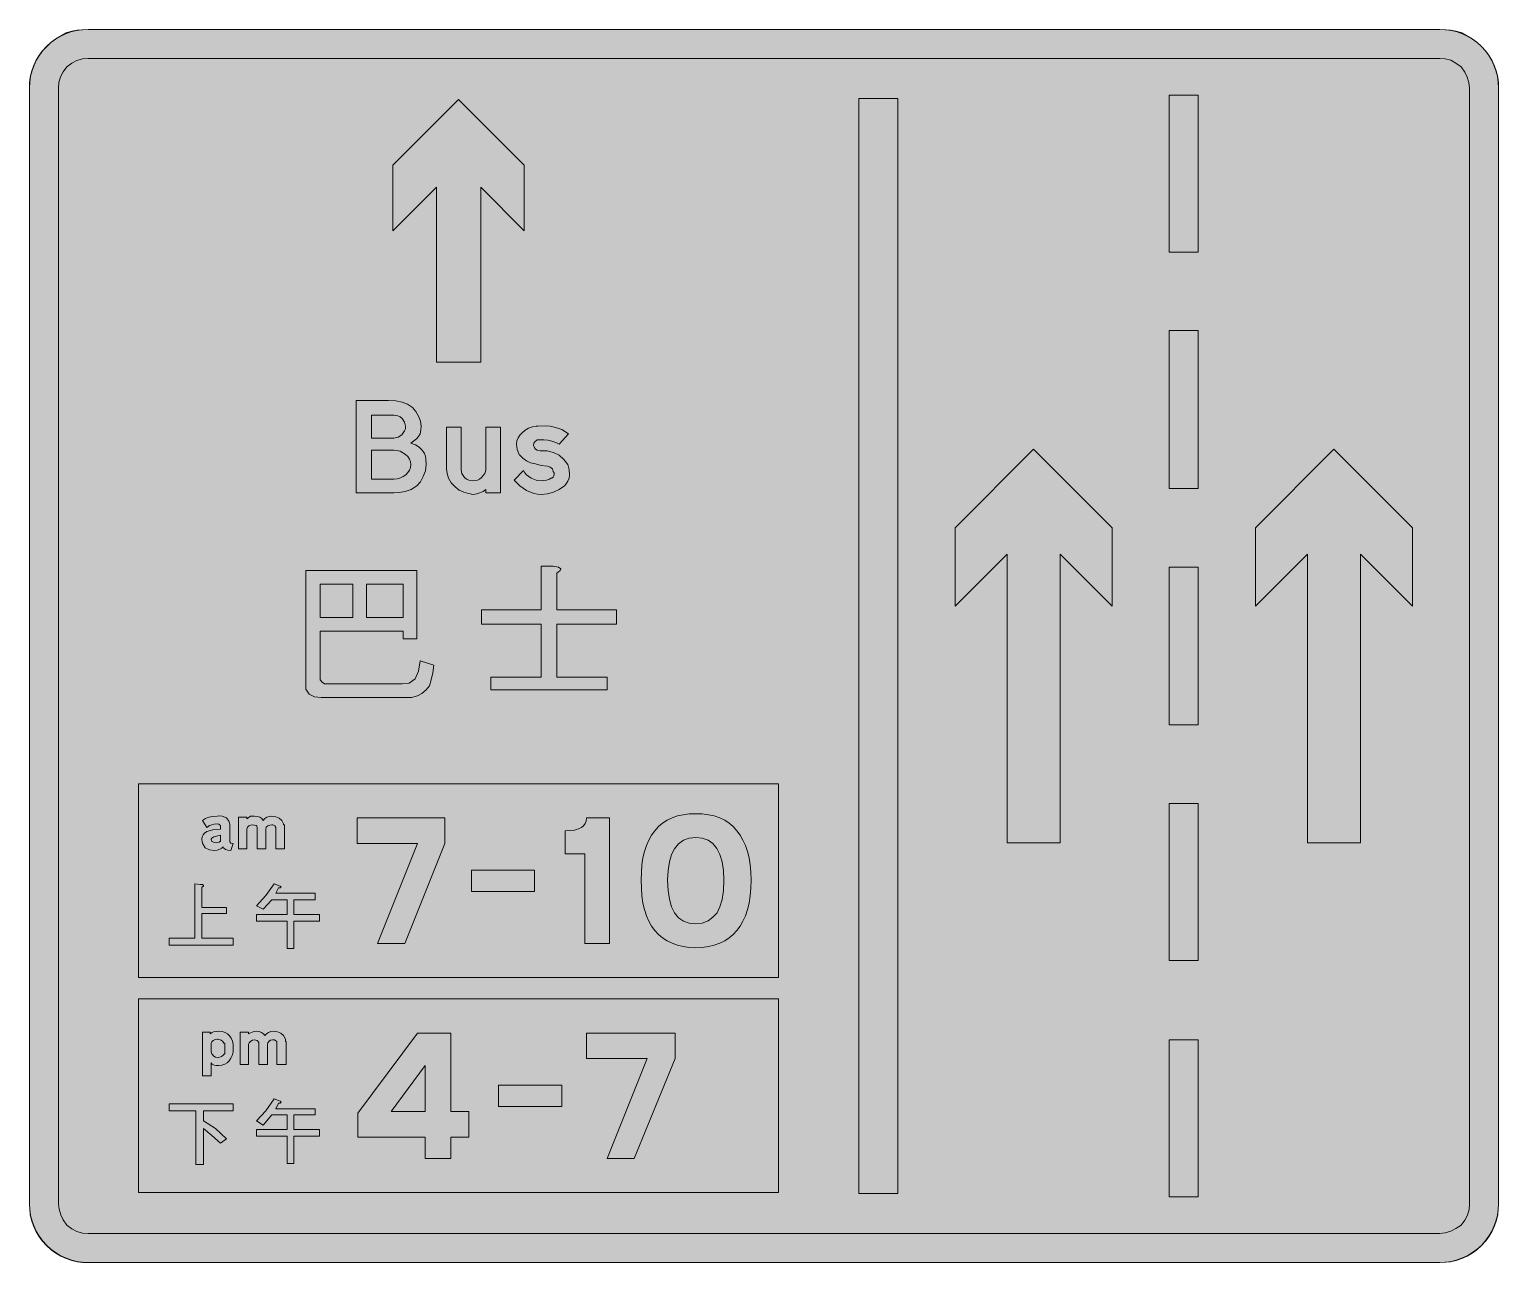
# Model space of a CAD drawing. Header units: metres. Extents: x 130 to 440, y 6 to 266.
import ezdxf

# ---------------------------------------------------------------- set-up
doc = ezdxf.new("R2010")
doc.units = ezdxf.units.M
for name, color, linetype, true_color in [('FILL_BLACK_000000', 7, 'Continuous', 0x000000), ('FILL_BLUE_0000FF', 7, 'Continuous', 0x0000ff), ('FILL_WHITE_FFFFFF', 7, 'Continuous', 0xffffff), ('STROKE_BLUE_0000FF', 7, 'Continuous', 0x0000ff), ('STROKE_WHITE_FFFFFF', 7, 'Continuous', 0xffffff)]:
    doc.layers.add(name, color=color, linetype=linetype, true_color=true_color)

msp = doc.modelspace()

# ---------------------------------------------------------------- hatches: boundary and pattern name
at = {"layer": 'FILL_BLACK_000000', "true_color": 0x000000}
h = msp.add_hatch(color=7, dxfattribs=at)
h.dxf.hatch_style = 1
h.paths.add_polyline_path([(171.65, 92.9), (171.18, 93.06), (170.78, 93.33), (170.64, 93.6), (170.38, 93.34), (169.94, 93.11), (169.4, 92.94), (168.84, 92.88), (167.78, 93.02), (166.86, 93.42), (166.37, 94.25), (166.2, 94.71), (166.14, 95.22), (166.21, 95.73), (166.41, 96.17), (166.75, 96.54), (167.22, 96.84), (168.46, 97.25), (170.1, 97.38), (170.1, 97.74), (170.08, 98.15), (169.92, 98.28), (169.72, 98.44), (169.38, 98.46), (168.77, 98.44), (168.3, 98.28), (167.76, 98.15), (167.22, 97.74), (166.32, 99.18), (166.92, 99.62), (167.65, 99.9), (168.47, 100.04), (169.38, 100.08), (169.92, 100.15), (170.44, 100.1), (171.36, 99.72), (171.86, 99.07), (172.02, 98.68), (172.08, 98.28), (172.08, 94.68), (172.31, 94.43), (172.8, 94.32), (172.26, 92.88), (171.65, 92.9)])
h.paths.add_polyline_path([(168.48, 94.68), (168.77, 94.52), (169.2, 94.5), (169.85, 94.61), (170.1, 94.86), (170.1, 96.12), (168.66, 95.76), (168.26, 95.49), (168.12, 95.22), (168.23, 94.82), (168.48, 94.68)], flags=16)
h = msp.add_hatch(color=7, dxfattribs=at)
h.dxf.hatch_style = 1
h.paths.add_polyline_path([(180.07, 98.03), (179.76, 97.75), (179.64, 97.38), (179.64, 93.24), (177.84, 93.24), (177.84, 97.74), (177.78, 97.98), (177.59, 98.15), (176.94, 98.28), (176.52, 98.22), (176.11, 98.03), (175.8, 97.75), (175.68, 97.38), (175.68, 93.24), (173.88, 93.24), (173.88, 99.9), (175.68, 99.9), (175.68, 99.54), (176.4, 100.08), (177.3, 100.08), (177.91, 100.04), (178.4, 99.9), (178.79, 99.62), (179.1, 99.18), (179.43, 99.62), (179.87, 99.9), (180.37, 100.04), (180.9, 100.08), (181.77, 99.98), (182.5, 99.68), (183.05, 99.17), (183.42, 98.46), (183.42, 98.35), (183.42, 98.28), (183.6, 98.28), (183.6, 98.1), (183.6, 93.24), (181.8, 93.24), (181.8, 97.74), (181.62, 97.92), (181.6, 98.08), (181.44, 98.1), (181.17, 98.26), (180.9, 98.28), (180.48, 98.22), (180.07, 98.03)])
h = msp.add_hatch(color=7, dxfattribs=at)
h.dxf.hatch_style = 1
h.paths.add_polyline_path([(211.68, 94.32), (198.9, 94.32), (198.9, 99.72), (217.44, 99.72), (217.44, 94.32), (208.98, 73.26), (203.22, 73.26), (211.68, 94.32)])
h = msp.add_hatch(color=7, dxfattribs=at)
h.dxf.hatch_style = 1
h.paths.add_polyline_path([(252.18, 73.26), (246.96, 73.26), (246.96, 92.16), (242.82, 92.16), (242.82, 97.02), (244.8, 97.18), (245.6, 97.4), (246.24, 97.74), (246.71, 98.07), (247.05, 98.53), (247.25, 99.08), (247.32, 99.72), (252.18, 99.72), (252.18, 73.26)])
h = msp.add_hatch(color=7, dxfattribs=at)
h.dxf.hatch_style = 1
h.paths.add_polyline_path([(281.86, 83.28), (281.61, 81.78), (281.27, 80.39), (280.84, 79.11), (280.31, 77.95), (279.7, 76.9), (279, 75.96), (278.27, 75.13), (277.42, 74.41), (276.47, 73.79), (275.42, 73.28), (274.28, 72.88), (273.05, 72.59), (271.74, 72.42), (270.36, 72.36), (268.98, 72.42), (267.69, 72.59), (266.49, 72.88), (265.37, 73.28), (264.33, 73.79), (263.37, 74.41), (262.5, 75.13), (261.72, 75.96), (261.03, 76.9), (260.43, 77.95), (259.94, 79.11), (259.54, 80.39), (259.23, 81.78), (259.01, 83.28), (258.84, 86.58), (259.01, 89.86), (259.23, 91.32), (259.54, 92.68), (259.94, 93.92), (260.43, 95.06), (261.03, 96.09), (261.72, 97.02), (262.5, 97.9), (263.37, 98.65), (264.33, 99.27), (265.37, 99.77), (266.49, 100.15), (267.69, 100.41), (268.98, 100.57), (270.36, 100.62), (271.74, 100.57), (273.05, 100.41), (274.28, 100.15), (275.42, 99.77), (276.47, 99.27), (277.42, 98.65), (278.27, 97.9), (279, 97.02), (279.7, 96.09), (280.31, 95.06), (280.84, 93.92), (281.27, 92.68), (281.61, 91.32), (281.86, 89.86), (282.01, 88.28), (282.06, 86.58), (282.01, 84.88), (281.86, 83.28)])
h.paths.add_polyline_path([(275.93, 90.49), (275.46, 92.04), (274.82, 93.31), (273.98, 94.3), (272.96, 95.01), (271.75, 95.44), (270.36, 95.58), (268.97, 95.44), (267.77, 95.02), (266.74, 94.29), (265.86, 93.24), (265.26, 92), (264.8, 90.45), (264.52, 88.63), (264.42, 86.58), (264.51, 84.43), (264.79, 82.56), (265.26, 80.99), (265.91, 79.7), (266.74, 78.69), (267.76, 77.97), (268.97, 77.54), (270.36, 77.4), (271.75, 77.56), (272.95, 78.03), (273.98, 78.77), (274.86, 79.74), (275.46, 80.99), (275.92, 82.55), (276.2, 84.42), (276.3, 86.58), (276.21, 88.67), (275.93, 90.49)], flags=16)
h = msp.add_hatch(color=7, dxfattribs=at)
h.dxf.hatch_style = 1
h.paths.add_polyline_path([(236.34, 88.74), (236.34, 84.24), (223.02, 84.24), (223.02, 88.74), (236.34, 88.74)])
h = msp.add_hatch(color=7, dxfattribs=at)
h.dxf.hatch_style = 1
h.paths.add_polyline_path([(166.32, 85.68), (166.5, 85.5), (166.5, 85.32), (166.14, 85.14), (166.14, 80.82), (171.36, 80.82), (171.36, 79.56), (166.14, 79.56), (166.14, 74.34), (172.8, 74.34), (172.8, 72.9), (159.3, 72.9), (159.3, 74.34), (164.7, 74.34), (164.7, 85.86), (165.78, 85.68), (166.32, 85.68)])
h = msp.add_hatch(color=7, dxfattribs=at)
h.dxf.hatch_style = 1
h.paths.add_polyline_path([(179.64, 83.34), (181.44, 85.86), (182.34, 85.5), (182.7, 85.32), (182.88, 85.14), (182.7, 84.96), (182.34, 84.96), (181.8, 83.88), (190.08, 83.88), (190.08, 82.44), (185.58, 82.44), (185.58, 79.38), (190.98, 79.38), (190.98, 77.94), (185.58, 77.94), (185.58, 72.18), (184.14, 72.18), (184.14, 77.94), (177.66, 77.94), (177.66, 79.38), (184.14, 79.38), (184.14, 82.44), (180.9, 82.44), (179.1, 80.46), (177.66, 81.18), (179.64, 83.34)])
h = msp.add_hatch(color=7, dxfattribs=at)
h.dxf.hatch_style = 1
h.paths.add_polyline_path([(172.58, 49.65), (172.31, 49.03), (171.95, 48.51), (171.5, 48.09), (170.98, 47.78), (170.39, 47.59), (169.74, 47.52), (169.21, 47.48), (168.73, 47.59), (168.35, 47.8), (168.12, 48.06), (168.12, 45.36), (166.32, 45.36), (166.32, 54.54), (167.94, 54.54), (167.94, 54.18), (168.2, 54.42), (168.64, 54.59), (169.74, 54.72), (170.44, 54.66), (171.05, 54.49), (171.58, 54.2), (172.01, 53.8), (172.35, 53.29), (172.6, 52.67), (172.75, 51.95), (172.8, 51.12), (172.74, 50.35), (172.58, 49.65)])
h.paths.add_polyline_path([(170.67, 49.67), (171, 50.04), (171, 52.2), (170.82, 52.2), (170.6, 52.57), (170.26, 52.85), (169.56, 53.1), (169.38, 53.1), (168.96, 53.01), (168.55, 52.79), (168.24, 52.49), (168.12, 52.2), (168.12, 50.4), (168.26, 49.95), (168.66, 49.5), (169.04, 49.25), (169.56, 49.14), (170.28, 49.39), (170.67, 49.67)], flags=16)
h = msp.add_hatch(color=7, dxfattribs=at)
h.dxf.hatch_style = 1
h.paths.add_polyline_path([(180.34, 52.61), (180.09, 52.31), (180, 52.02), (180, 47.7), (178.2, 47.7), (178.2, 52.38), (177.82, 52.79), (177.3, 52.92), (176.88, 52.83), (176.47, 52.61), (176.16, 52.31), (176.04, 52.02), (176.04, 47.7), (174.24, 47.7), (174.24, 54.54), (176.04, 54.54), (176.04, 54.18), (176.4, 54.43), (176.76, 54.54), (177.21, 54.7), (177.66, 54.72), (178.27, 54.66), (178.76, 54.47), (179.15, 54.19), (179.46, 53.82), (179.79, 54.19), (180.22, 54.47), (180.73, 54.66), (181.26, 54.72), (182.13, 54.62), (182.86, 54.32), (183.41, 53.81), (183.78, 53.1), (183.78, 52.99), (183.78, 52.92), (183.78, 52.81), (183.78, 52.74), (183.78, 52.63), (183.78, 52.56), (183.96, 52.56), (183.96, 47.7), (181.98, 47.7), (181.98, 52.56), (181.8, 52.74), (181.51, 52.9), (181.08, 52.92), (180.68, 52.83), (180.34, 52.61)])
h = msp.add_hatch(color=7, dxfattribs=at)
h.dxf.hatch_style = 1
h.paths.add_polyline_path([(222.48, 32.4), (218.7, 32.4), (218.7, 27.9), (213.3, 27.9), (213.3, 32.4), (199.08, 32.4), (199.08, 37.44), (211.68, 54.36), (218.7, 54.36), (218.7, 37.8), (222.48, 37.8), (222.48, 32.4)])
h.paths.add_polyline_path([(213.3, 37.8), (213.3, 47.52), (206.1, 37.8), (213.3, 37.8)], flags=16)
h = msp.add_hatch(color=7, dxfattribs=at)
h.dxf.hatch_style = 1
h.paths.add_polyline_path([(260.1, 48.96), (247.32, 48.96), (247.32, 54.36), (266.04, 54.36), (266.04, 48.96), (257.4, 27.9), (251.64, 27.9), (260.1, 48.96)])
h = msp.add_hatch(color=7, dxfattribs=at)
h.dxf.hatch_style = 1
h.paths.add_polyline_path([(179.64, 37.98), (181.44, 40.5), (182.34, 40.14), (182.7, 39.96), (182.88, 39.78), (182.7, 39.6), (182.34, 39.6), (181.8, 38.34), (190.08, 38.34), (190.08, 37.08), (185.58, 37.08), (185.58, 34.02), (190.98, 34.02), (190.98, 32.58), (185.58, 32.58), (185.58, 26.82), (184.14, 26.82), (184.14, 32.58), (177.66, 32.58), (177.66, 34.02), (184.14, 34.02), (184.14, 37.08), (180.9, 37.08), (179.1, 34.92), (177.66, 35.82), (179.64, 37.98)])
h = msp.add_hatch(color=7, dxfattribs=at)
h.dxf.hatch_style = 1
h.paths.add_polyline_path([(242.1, 43.38), (242.1, 38.88), (228.78, 38.88), (228.78, 43.38), (242.1, 43.38)])
h = msp.add_hatch(color=7, dxfattribs=at)
h.dxf.hatch_style = 1
h.paths.add_polyline_path([(172.8, 39.42), (172.8, 37.98), (166.5, 37.98), (166.5, 35.82), (169.02, 34.2), (171.36, 32.04), (170.1, 31.14), (168.3, 32.76), (166.5, 34.2), (166.5, 26.64), (164.88, 26.64), (164.88, 37.98), (159.3, 37.98), (159.3, 39.42), (172.8, 39.42)])
at = {"layer": 'FILL_BLUE_0000FF', "true_color": 0x0000ff}
h = msp.add_hatch(color=7, dxfattribs=at)
h.dxf.hatch_style = 1
h.paths.add_polyline_path([(427.32, 259.92), (428.49, 259.81), (429.66, 259.56), (430.74, 258.91), (431.82, 258.12), (432.59, 257.04), (433.08, 255.96), (433.49, 254.86), (433.62, 253.62), (433.62, 18.36), (433.52, 17.15), (433.19, 15.98), (432.63, 14.87), (431.82, 13.86), (430.74, 13.1), (429.66, 12.6), (428.49, 12.2), (427.32, 12.06), (142.2, 12.06), (140.99, 12.16), (139.82, 12.49), (138.71, 13.05), (137.7, 13.86), (136.94, 14.94), (136.44, 16.02), (136.04, 17.19), (135.9, 18.36), (135.9, 253.62), (136, 254.83), (136.33, 256.01), (136.89, 257.11), (137.7, 258.12), (138.71, 258.93), (139.82, 259.49), (140.99, 259.82), (142.2, 259.92), (427.32, 259.92)])
at = {"layer": 'FILL_WHITE_FFFFFF', "true_color": 0xffffff}
h = msp.add_hatch(color=7, dxfattribs=at)
h.dxf.hatch_style = 1
h.paths.add_polyline_path([(439.56, 16.09), (439.28, 14.89), (438.84, 13.68), (438.37, 12.6), (437.76, 11.54), (437.02, 10.52), (436.14, 9.54), (435.16, 8.66), (434.14, 7.92), (433.08, 7.31), (432, 6.84), (430.79, 6.4), (429.59, 6.12), (427.32, 5.94), (142.2, 5.94), (141.01, 5.98), (139.86, 6.12), (138.71, 6.4), (137.52, 6.84), (136.44, 7.31), (135.38, 7.92), (134.36, 8.66), (133.38, 9.54), (132.5, 10.52), (131.76, 11.54), (131.15, 12.6), (130.68, 13.68), (130.24, 14.89), (129.96, 16.09), (129.78, 18.36), (129.78, 253.62), (129.82, 254.81), (129.96, 255.96), (130.24, 257.11), (130.68, 258.3), (131.15, 259.38), (131.76, 260.44), (132.5, 261.46), (133.38, 262.44), (134.36, 263.32), (135.38, 264.08), (137.52, 265.32), (138.71, 265.66), (139.86, 265.88), (142.2, 266.04), (427.32, 266.04), (429.59, 265.88), (430.79, 265.66), (432, 265.32), (434.14, 264.08), (435.16, 263.32), (436.14, 262.44), (437.02, 261.46), (437.76, 260.44), (438.37, 259.38), (438.84, 258.3), (439.28, 257.11), (439.56, 255.96), (439.7, 254.81), (439.74, 253.62), (439.74, 18.36), (439.56, 16.09)])
h = msp.add_hatch(color=7, dxfattribs=at)
h.dxf.hatch_style = 1
h.paths.add_polyline_path([(225, 195.84), (215.64, 195.84), (215.64, 232.74), (206.46, 223.56), (206.46, 237.42), (220.32, 251.28), (234.18, 237.42), (234.18, 223.56), (225, 232.74), (225, 195.84)])
h = msp.add_hatch(color=7, dxfattribs=at)
h.dxf.hatch_style = 1
h.paths.add_polyline_path([(313.02, 251.46), (313.02, 20.52), (304.74, 20.52), (304.74, 251.46), (313.02, 251.46)])
h = msp.add_hatch(color=7, dxfattribs=at)
h.dxf.hatch_style = 1
h.paths.add_polyline_path([(376.38, 252.18), (376.38, 219.06), (370.26, 219.06), (370.26, 252.18), (376.38, 252.18)])
h = msp.add_hatch(color=7, dxfattribs=at)
h.dxf.hatch_style = 1
h.paths.add_polyline_path([(376.38, 202.5), (376.38, 169.2), (370.26, 169.2), (370.26, 202.5), (376.38, 202.5)])
h = msp.add_hatch(color=7, dxfattribs=at)
h.dxf.hatch_style = 1
h.paths.add_polyline_path([(212.64, 177.32), (213.12, 176.58), (213.33, 176.04), (213.43, 175.48), (213.48, 174.24), (213.32, 172.93), (212.89, 171.72), (212.26, 170.65), (211.5, 169.74), (210.34, 168.98), (209.07, 168.55), (207.8, 168.35), (206.64, 168.3), (198.72, 168.3), (198.72, 187.74), (205.56, 187.74), (207.08, 187.67), (208.42, 187.43), (209.58, 186.98), (210.6, 186.3), (211.34, 185.43), (211.9, 184.46), (212.27, 183.41), (212.4, 182.34), (212.38, 181.53), (212.22, 180.72), (211.89, 180.18), (211.43, 179.66), (210.24, 178.74), (211.22, 178.4), (212.02, 177.93), (212.64, 177.32)])
h.paths.add_polyline_path([(208.37, 180.54), (208.94, 181.34), (209.1, 181.82), (209.16, 182.34), (208.93, 183.22), (208.44, 183.96), (208.01, 184.3), (207.54, 184.52), (206.64, 184.68), (201.96, 184.68), (201.96, 179.82), (206.64, 179.82), (207.57, 180.01), (208.37, 180.54)], flags=16)
h.paths.add_polyline_path([(208.04, 171.43), (208.65, 171.72), (209.18, 172.1), (209.62, 172.56), (209.96, 173.08), (210.17, 173.64), (210.24, 174.24), (210.17, 174.81), (209.97, 175.39), (209.63, 175.94), (209.16, 176.4), (207.97, 177.05), (207.31, 177.24), (206.64, 177.3), (201.96, 177.3), (201.96, 171.18), (206.64, 171.18), (207.36, 171.25), (208.04, 171.43)], flags=16)
h = msp.add_hatch(color=7, dxfattribs=at)
h.dxf.hatch_style = 1
h.paths.add_polyline_path([(222.41, 168.12), (221.42, 168.41), (220.47, 168.88), (219.6, 169.56), (218.79, 170.43), (218.23, 171.38), (217.9, 172.37), (217.8, 173.34), (217.8, 182.16), (220.86, 182.16), (220.86, 173.16), (221.02, 172.35), (221.58, 171.54), (222.01, 171.2), (222.48, 170.98), (223.38, 170.82), (224.35, 170.98), (224.77, 171.2), (225.18, 171.54), (225.83, 172.35), (226.02, 172.76), (226.08, 173.16), (226.08, 182.16), (229.14, 182.16), (229.14, 168.3), (226.08, 168.3), (226.08, 169.02), (225.52, 168.59), (224.82, 168.3), (224.17, 168.05), (223.38, 167.94), (222.41, 168.12)])
h = msp.add_hatch(color=7, dxfattribs=at)
h.dxf.hatch_style = 1
h.paths.add_polyline_path([(237.53, 177.14), (238.32, 177.12), (238.68, 177.12), (239.04, 177.12), (240.35, 176.82), (241.54, 176.22), (242.56, 175.35), (243.36, 174.24), (243.68, 173.16), (243.72, 172.08), (243.63, 171.41), (243.38, 170.78), (243.04, 170.21), (242.64, 169.74), (241.53, 169), (240.35, 168.44), (239.1, 168.07), (237.78, 167.94), (236.97, 168), (236.17, 168.17), (234.63, 168.8), (233.22, 169.76), (232.02, 171), (234, 172.98), (234.3, 172.5), (234.68, 172.1), (235.62, 171.36), (236.7, 170.96), (237.78, 170.82), (238.86, 171), (239.38, 171.11), (239.76, 171.36), (240.02, 171.42), (240.26, 171.61), (240.42, 171.89), (240.48, 172.26), (240.46, 172.53), (240.3, 172.8), (240.12, 173.34), (239.65, 173.68), (239.09, 173.9), (237.78, 174.06), (236.52, 174.42), (235.51, 174.65), (234.63, 175.05), (233.89, 175.58), (233.28, 176.22), (233.12, 176.31), (233.1, 176.4), (232.7, 177.41), (232.56, 178.56), (232.65, 179.23), (232.9, 179.87), (233.24, 180.43), (233.64, 180.9), (234.35, 181.5), (235.1, 181.96), (235.89, 182.24), (236.7, 182.34), (237.06, 182.34), (238.77, 182.45), (239.64, 182.37), (240.48, 182.16), (241.29, 181.96), (242.08, 181.64), (243.54, 180.72), (241.56, 178.56), (240.83, 178.93), (240.01, 179.21), (239.16, 179.4), (238.32, 179.46), (236.88, 179.46), (236.39, 179.06), (236.22, 178.75), (236.16, 178.38), (236.32, 177.77), (236.54, 177.49), (236.88, 177.3), (237.53, 177.14)])
h = msp.add_hatch(color=7, dxfattribs=at)
h.dxf.hatch_style = 1
h.paths.add_polyline_path([(358.2, 144.36), (347.22, 155.34), (347.22, 94.5), (336.06, 94.5), (336.06, 155.34), (325.08, 144.36), (325.08, 160.92), (341.64, 177.48), (358.2, 160.92), (358.2, 144.36)])
h = msp.add_hatch(color=7, dxfattribs=at)
h.dxf.hatch_style = 1
h.paths.add_polyline_path([(421.56, 144.36), (410.58, 155.34), (410.58, 94.5), (399.42, 94.5), (399.42, 155.34), (388.44, 144.36), (388.44, 160.92), (405, 177.48), (421.56, 160.92), (421.56, 144.36)])
h = msp.add_hatch(color=7, dxfattribs=at)
h.dxf.hatch_style = 1
h.paths.add_polyline_path([(208.62, 137.52), (208.62, 139.14), (191.16, 139.14), (191.16, 128.88), (191.52, 128.34), (192.06, 127.98), (208.44, 127.98), (209.88, 128.16), (211.14, 129.06), (211.86, 130.68), (212.22, 132.84), (215.1, 131.94), (214.92, 130.32), (214.56, 128.88), (214.2, 127.62), (213.48, 126.72), (212.58, 126), (211.68, 125.46), (210.42, 125.1), (191.34, 125.1), (189.9, 125.28), (188.82, 125.82), (188.1, 126.9), (188.1, 151.92), (211.5, 151.92), (211.5, 137.52), (208.62, 137.52)])
h.paths.add_polyline_path([(191.16, 149.04), (191.16, 142.02), (198, 142.02), (198, 149.04), (191.16, 149.04)], flags=16)
h.paths.add_polyline_path([(208.62, 149.04), (200.88, 149.04), (200.88, 142.02), (208.62, 142.02), (208.62, 149.04)], flags=16)
h = msp.add_hatch(color=7, dxfattribs=at)
h.dxf.hatch_style = 1
h.paths.add_polyline_path([(241.38, 152.64), (241.92, 152.28), (241.74, 151.92), (241.02, 151.38), (241.02, 143.64), (253.62, 143.64), (253.62, 140.58), (241.02, 140.58), (241.02, 129.42), (251.64, 129.42), (251.64, 126.72), (227.16, 126.72), (227.16, 129.42), (237.78, 129.42), (237.78, 140.58), (225.18, 140.58), (225.18, 143.64), (237.78, 143.64), (237.78, 152.82), (240.3, 152.82), (241.38, 152.64)])
h = msp.add_hatch(color=7, dxfattribs=at)
h.dxf.hatch_style = 1
h.paths.add_polyline_path([(376.38, 152.64), (376.38, 119.34), (370.26, 119.34), (370.26, 152.64), (376.38, 152.64)])
h = msp.add_hatch(color=7, dxfattribs=at)
h.dxf.hatch_style = 1
h.paths.add_polyline_path([(287.82, 106.92), (287.82, 66.06), (152.82, 66.06), (152.82, 106.92), (287.82, 106.92)])
h = msp.add_hatch(color=7, dxfattribs=at)
h.dxf.hatch_style = 1
h.paths.add_polyline_path([(376.38, 102.78), (376.38, 69.66), (370.26, 69.66), (370.26, 102.78), (376.38, 102.78)])
h = msp.add_hatch(color=7, dxfattribs=at)
h.dxf.hatch_style = 1
h.paths.add_polyline_path([(287.82, 61.56), (287.82, 20.7), (152.82, 20.7), (152.82, 61.56), (287.82, 61.56)])
h = msp.add_hatch(color=7, dxfattribs=at)
h.dxf.hatch_style = 1
h.paths.add_polyline_path([(376.38, 52.92), (376.38, 19.8), (370.26, 19.8), (370.26, 52.92), (376.38, 52.92)])

# ---------------------------------------------------------------- linework, layer by layer
at = {"layer": 'FILL_BLACK_000000', "lineweight": 0, "true_color": 0x000000}
for points in [[(171.65, 92.9), (171.18, 93.06), (170.78, 93.33), (170.64, 93.6), (170.38, 93.34), (169.94, 93.11), (169.4, 92.94), (168.84, 92.88), (167.78, 93.02), (166.86, 93.42), (166.37, 94.25), (166.2, 94.71), (166.14, 95.22), (166.21, 95.73), (166.41, 96.17), (166.75, 96.54), (167.22, 96.84), (168.46, 97.25), (170.1, 97.38), (170.1, 97.74), (170.08, 98.15), (169.92, 98.28), (169.72, 98.44), (169.38, 98.46), (168.77, 98.44), (168.3, 98.28), (167.76, 98.15), (167.22, 97.74), (166.32, 99.18), (166.92, 99.62), (167.65, 99.9), (168.47, 100.04), (169.38, 100.08), (169.92, 100.15), (170.44, 100.1), (171.36, 99.72), (171.86, 99.07), (172.02, 98.68), (172.08, 98.28), (172.08, 94.68), (172.31, 94.43), (172.8, 94.32), (172.26, 92.88)], [(180.07, 98.03), (179.76, 97.75), (179.64, 97.38), (179.64, 93.24), (177.84, 93.24), (177.84, 97.74), (177.78, 97.98), (177.59, 98.15), (176.94, 98.28), (176.52, 98.22), (176.11, 98.03), (175.8, 97.75), (175.68, 97.38), (175.68, 93.24), (173.88, 93.24), (173.88, 99.9), (175.68, 99.9), (175.68, 99.54), (176.4, 100.08), (177.3, 100.08), (177.91, 100.04), (178.4, 99.9), (178.79, 99.62), (179.1, 99.18), (179.43, 99.62), (179.87, 99.9), (180.37, 100.04), (180.9, 100.08), (181.77, 99.98), (182.5, 99.68), (183.05, 99.17), (183.42, 98.46), (183.42, 98.35), (183.42, 98.28), (183.6, 98.28), (183.6, 98.1), (183.6, 93.24), (181.8, 93.24), (181.8, 97.74), (181.62, 97.92), (181.6, 98.08), (181.44, 98.1), (181.17, 98.26), (180.9, 98.28), (180.48, 98.22)], [(211.68, 94.32), (198.9, 94.32), (198.9, 99.72), (217.44, 99.72), (217.44, 94.32), (208.98, 73.26), (203.22, 73.26)], [(252.18, 73.26), (246.96, 73.26), (246.96, 92.16), (242.82, 92.16), (242.82, 97.02), (244.8, 97.18), (245.6, 97.4), (246.24, 97.74), (246.71, 98.07), (247.05, 98.53), (247.25, 99.08), (247.32, 99.72), (252.18, 99.72)], [(281.86, 83.28), (281.61, 81.78), (281.27, 80.39), (280.84, 79.11), (280.31, 77.95), (279.7, 76.9), (279, 75.96), (278.27, 75.13), (277.42, 74.41), (276.47, 73.79), (275.42, 73.28), (274.28, 72.88), (273.05, 72.59), (271.74, 72.42), (270.36, 72.36), (268.98, 72.42), (267.69, 72.59), (266.49, 72.88), (265.37, 73.28), (264.33, 73.79), (263.37, 74.41), (262.5, 75.13), (261.72, 75.96), (261.03, 76.9), (260.43, 77.95), (259.94, 79.11), (259.54, 80.39), (259.23, 81.78), (259.01, 83.28), (258.84, 86.58), (259.01, 89.86), (259.23, 91.32), (259.54, 92.68), (259.94, 93.92), (260.43, 95.06), (261.03, 96.09), (261.72, 97.02), (262.5, 97.9), (263.37, 98.65), (264.33, 99.27), (265.37, 99.77), (266.49, 100.15), (267.69, 100.41), (268.98, 100.57), (270.36, 100.62), (271.74, 100.57), (273.05, 100.41), (274.28, 100.15), (275.42, 99.77), (276.47, 99.27), (277.42, 98.65), (278.27, 97.9), (279, 97.02), (279.7, 96.09), (280.31, 95.06), (280.84, 93.92), (281.27, 92.68), (281.61, 91.32), (281.86, 89.86), (282.01, 88.28), (282.06, 86.58), (282.01, 84.88)], [(168.48, 94.68), (168.77, 94.52), (169.2, 94.5), (169.85, 94.61), (170.1, 94.86), (170.1, 96.12), (168.66, 95.76), (168.26, 95.49), (168.12, 95.22), (168.23, 94.82)], [(275.93, 90.49), (275.46, 92.04), (274.82, 93.31), (273.98, 94.3), (272.96, 95.01), (271.75, 95.44), (270.36, 95.58), (268.97, 95.44), (267.77, 95.02), (266.74, 94.29), (265.86, 93.24), (265.26, 92), (264.8, 90.45), (264.52, 88.63), (264.42, 86.58), (264.51, 84.43), (264.79, 82.56), (265.26, 80.99), (265.91, 79.7), (266.74, 78.69), (267.76, 77.97), (268.97, 77.54), (270.36, 77.4), (271.75, 77.56), (272.95, 78.03), (273.98, 78.77), (274.86, 79.74), (275.46, 80.99), (275.92, 82.55), (276.2, 84.42), (276.3, 86.58), (276.21, 88.67)], [(236.34, 88.74), (236.34, 84.24), (223.02, 84.24), (223.02, 88.74)], [(166.32, 85.68), (166.5, 85.5), (166.5, 85.32), (166.14, 85.14), (166.14, 80.82), (171.36, 80.82), (171.36, 79.56), (166.14, 79.56), (166.14, 74.34), (172.8, 74.34), (172.8, 72.9), (159.3, 72.9), (159.3, 74.34), (164.7, 74.34), (164.7, 85.86), (165.78, 85.68)], [(179.64, 83.34), (181.44, 85.86), (182.34, 85.5), (182.7, 85.32), (182.88, 85.14), (182.7, 84.96), (182.34, 84.96), (181.8, 83.88), (190.08, 83.88), (190.08, 82.44), (185.58, 82.44), (185.58, 79.38), (190.98, 79.38), (190.98, 77.94), (185.58, 77.94), (185.58, 72.18), (184.14, 72.18), (184.14, 77.94), (177.66, 77.94), (177.66, 79.38), (184.14, 79.38), (184.14, 82.44), (180.9, 82.44), (179.1, 80.46), (177.66, 81.18)], [(172.58, 49.65), (172.31, 49.03), (171.95, 48.51), (171.5, 48.09), (170.98, 47.78), (170.39, 47.59), (169.74, 47.52), (169.21, 47.48), (168.73, 47.59), (168.35, 47.8), (168.12, 48.06), (168.12, 45.36), (166.32, 45.36), (166.32, 54.54), (167.94, 54.54), (167.94, 54.18), (168.2, 54.42), (168.64, 54.59), (169.74, 54.72), (170.44, 54.66), (171.05, 54.49), (171.58, 54.2), (172.01, 53.8), (172.35, 53.29), (172.6, 52.67), (172.75, 51.95), (172.8, 51.12), (172.74, 50.35)], [(170.67, 49.67), (171, 50.04), (171, 52.2), (170.82, 52.2), (170.6, 52.57), (170.26, 52.85), (169.56, 53.1), (169.38, 53.1), (168.96, 53.01), (168.55, 52.79), (168.24, 52.49), (168.12, 52.2), (168.12, 50.4), (168.26, 49.95), (168.66, 49.5), (169.04, 49.25), (169.56, 49.14), (170.28, 49.39)], [(180.34, 52.61), (180.09, 52.31), (180, 52.02), (180, 47.7), (178.2, 47.7), (178.2, 52.38), (177.82, 52.79), (177.3, 52.92), (176.88, 52.83), (176.47, 52.61), (176.16, 52.31), (176.04, 52.02), (176.04, 47.7), (174.24, 47.7), (174.24, 54.54), (176.04, 54.54), (176.04, 54.18), (176.4, 54.43), (176.76, 54.54), (177.21, 54.7), (177.66, 54.72), (178.27, 54.66), (178.76, 54.47), (179.15, 54.19), (179.46, 53.82), (179.79, 54.19), (180.22, 54.47), (180.73, 54.66), (181.26, 54.72), (182.13, 54.62), (182.86, 54.32), (183.41, 53.81), (183.78, 53.1), (183.78, 52.99), (183.78, 52.92), (183.78, 52.81), (183.78, 52.74), (183.78, 52.63), (183.78, 52.56), (183.96, 52.56), (183.96, 47.7), (181.98, 47.7), (181.98, 52.56), (181.8, 52.74), (181.51, 52.9), (181.08, 52.92), (180.68, 52.83)], [(222.48, 32.4), (218.7, 32.4), (218.7, 27.9), (213.3, 27.9), (213.3, 32.4), (199.08, 32.4), (199.08, 37.44), (211.68, 54.36), (218.7, 54.36), (218.7, 37.8), (222.48, 37.8)], [(260.1, 48.96), (247.32, 48.96), (247.32, 54.36), (266.04, 54.36), (266.04, 48.96), (257.4, 27.9), (251.64, 27.9)], [(213.3, 37.8), (213.3, 47.52), (206.1, 37.8)], [(179.64, 37.98), (181.44, 40.5), (182.34, 40.14), (182.7, 39.96), (182.88, 39.78), (182.7, 39.6), (182.34, 39.6), (181.8, 38.34), (190.08, 38.34), (190.08, 37.08), (185.58, 37.08), (185.58, 34.02), (190.98, 34.02), (190.98, 32.58), (185.58, 32.58), (185.58, 26.82), (184.14, 26.82), (184.14, 32.58), (177.66, 32.58), (177.66, 34.02), (184.14, 34.02), (184.14, 37.08), (180.9, 37.08), (179.1, 34.92), (177.66, 35.82)], [(242.1, 43.38), (242.1, 38.88), (228.78, 38.88), (228.78, 43.38)], [(172.8, 39.42), (172.8, 37.98), (166.5, 37.98), (166.5, 35.82), (169.02, 34.2), (171.36, 32.04), (170.1, 31.14), (168.3, 32.76), (166.5, 34.2), (166.5, 26.64), (164.88, 26.64), (164.88, 37.98), (159.3, 37.98), (159.3, 39.42)]]:
    msp.add_lwpolyline(points, close=True, dxfattribs=at)
at = {"layer": 'FILL_BLUE_0000FF', "lineweight": 0, "true_color": 0x0000ff}
msp.add_lwpolyline([(427.32, 259.92), (428.49, 259.81), (429.66, 259.56), (430.74, 258.91), (431.82, 258.12), (432.59, 257.04), (433.08, 255.96), (433.49, 254.86), (433.62, 253.62), (433.62, 18.36), (433.52, 17.15), (433.19, 15.98), (432.63, 14.87), (431.82, 13.86), (430.74, 13.1), (429.66, 12.6), (428.49, 12.2), (427.32, 12.06), (142.2, 12.06), (140.99, 12.16), (139.82, 12.49), (138.71, 13.05), (137.7, 13.86), (136.94, 14.94), (136.44, 16.02), (136.04, 17.19), (135.9, 18.36), (135.9, 253.62), (136, 254.83), (136.33, 256.01), (136.89, 257.11), (137.7, 258.12), (138.71, 258.93), (139.82, 259.49), (140.99, 259.82), (142.2, 259.92)], close=True, dxfattribs=at)
at = {"layer": 'FILL_WHITE_FFFFFF', "lineweight": 0, "true_color": 0xffffff}
for points in [[(439.56, 16.09), (439.28, 14.89), (438.84, 13.68), (438.37, 12.6), (437.76, 11.54), (437.02, 10.52), (436.14, 9.54), (435.16, 8.66), (434.14, 7.92), (433.08, 7.31), (432, 6.84), (430.79, 6.4), (429.59, 6.12), (427.32, 5.94), (142.2, 5.94), (141.01, 5.98), (139.86, 6.12), (138.71, 6.4), (137.52, 6.84), (136.44, 7.31), (135.38, 7.92), (134.36, 8.66), (133.38, 9.54), (132.5, 10.52), (131.76, 11.54), (131.15, 12.6), (130.68, 13.68), (130.24, 14.89), (129.96, 16.09), (129.78, 18.36), (129.78, 253.62), (129.82, 254.81), (129.96, 255.96), (130.24, 257.11), (130.68, 258.3), (131.15, 259.38), (131.76, 260.44), (132.5, 261.46), (133.38, 262.44), (134.36, 263.32), (135.38, 264.08), (137.52, 265.32), (138.71, 265.66), (139.86, 265.88), (142.2, 266.04), (427.32, 266.04), (429.59, 265.88), (430.79, 265.66), (432, 265.32), (434.14, 264.08), (435.16, 263.32), (436.14, 262.44), (437.02, 261.46), (437.76, 260.44), (438.37, 259.38), (438.84, 258.3), (439.28, 257.11), (439.56, 255.96), (439.7, 254.81), (439.74, 253.62), (439.74, 18.36)], [(225, 195.84), (215.64, 195.84), (215.64, 232.74), (206.46, 223.56), (206.46, 237.42), (220.32, 251.28), (234.18, 237.42), (234.18, 223.56), (225, 232.74)], [(313.02, 251.46), (313.02, 20.52), (304.74, 20.52), (304.74, 251.46)], [(376.38, 252.18), (376.38, 219.06), (370.26, 219.06), (370.26, 252.18)], [(376.38, 202.5), (376.38, 169.2), (370.26, 169.2), (370.26, 202.5)], [(212.64, 177.32), (213.12, 176.58), (213.33, 176.04), (213.43, 175.48), (213.48, 174.24), (213.32, 172.93), (212.89, 171.72), (212.26, 170.65), (211.5, 169.74), (210.34, 168.98), (209.07, 168.55), (207.8, 168.35), (206.64, 168.3), (198.72, 168.3), (198.72, 187.74), (205.56, 187.74), (207.08, 187.67), (208.42, 187.43), (209.58, 186.98), (210.6, 186.3), (211.34, 185.43), (211.9, 184.46), (212.27, 183.41), (212.4, 182.34), (212.38, 181.53), (212.22, 180.72), (211.89, 180.18), (211.43, 179.66), (210.24, 178.74), (211.22, 178.4), (212.02, 177.93)], [(208.37, 180.54), (208.94, 181.34), (209.1, 181.82), (209.16, 182.34), (208.93, 183.22), (208.44, 183.96), (208.01, 184.3), (207.54, 184.52), (206.64, 184.68), (201.96, 184.68), (201.96, 179.82), (206.64, 179.82), (207.57, 180.01)], [(222.41, 168.12), (221.42, 168.41), (220.47, 168.88), (219.6, 169.56), (218.79, 170.43), (218.23, 171.38), (217.9, 172.37), (217.8, 173.34), (217.8, 182.16), (220.86, 182.16), (220.86, 173.16), (221.02, 172.35), (221.58, 171.54), (222.01, 171.2), (222.48, 170.98), (223.38, 170.82), (224.35, 170.98), (224.77, 171.2), (225.18, 171.54), (225.83, 172.35), (226.02, 172.76), (226.08, 173.16), (226.08, 182.16), (229.14, 182.16), (229.14, 168.3), (226.08, 168.3), (226.08, 169.02), (225.52, 168.59), (224.82, 168.3), (224.17, 168.05), (223.38, 167.94)], [(237.53, 177.14), (238.32, 177.12), (238.68, 177.12), (239.04, 177.12), (240.35, 176.82), (241.54, 176.22), (242.56, 175.35), (243.36, 174.24), (243.68, 173.16), (243.72, 172.08), (243.63, 171.41), (243.38, 170.78), (243.04, 170.21), (242.64, 169.74), (241.53, 169), (240.35, 168.44), (239.1, 168.07), (237.78, 167.94), (236.97, 168), (236.17, 168.17), (234.63, 168.8), (233.22, 169.76), (232.02, 171), (234, 172.98), (234.3, 172.5), (234.68, 172.1), (235.62, 171.36), (236.7, 170.96), (237.78, 170.82), (238.86, 171), (239.38, 171.11), (239.76, 171.36), (240.02, 171.42), (240.26, 171.61), (240.42, 171.89), (240.48, 172.26), (240.46, 172.53), (240.3, 172.8), (240.12, 173.34), (239.65, 173.68), (239.09, 173.9), (237.78, 174.06), (236.52, 174.42), (235.51, 174.65), (234.63, 175.05), (233.89, 175.58), (233.28, 176.22), (233.12, 176.31), (233.1, 176.4), (232.7, 177.41), (232.56, 178.56), (232.65, 179.23), (232.9, 179.87), (233.24, 180.43), (233.64, 180.9), (234.35, 181.5), (235.1, 181.96), (235.89, 182.24), (236.7, 182.34), (237.06, 182.34), (238.77, 182.45), (239.64, 182.37), (240.48, 182.16), (241.29, 181.96), (242.08, 181.64), (243.54, 180.72), (241.56, 178.56), (240.83, 178.93), (240.01, 179.21), (239.16, 179.4), (238.32, 179.46), (236.88, 179.46), (236.39, 179.06), (236.22, 178.75), (236.16, 178.38), (236.32, 177.77), (236.54, 177.49), (236.88, 177.3)], [(208.04, 171.43), (208.65, 171.72), (209.18, 172.1), (209.62, 172.56), (209.96, 173.08), (210.17, 173.64), (210.24, 174.24), (210.17, 174.81), (209.97, 175.39), (209.63, 175.94), (209.16, 176.4), (207.97, 177.05), (207.31, 177.24), (206.64, 177.3), (201.96, 177.3), (201.96, 171.18), (206.64, 171.18), (207.36, 171.25)], [(358.2, 144.36), (347.22, 155.34), (347.22, 94.5), (336.06, 94.5), (336.06, 155.34), (325.08, 144.36), (325.08, 160.92), (341.64, 177.48), (358.2, 160.92)], [(421.56, 144.36), (410.58, 155.34), (410.58, 94.5), (399.42, 94.5), (399.42, 155.34), (388.44, 144.36), (388.44, 160.92), (405, 177.48), (421.56, 160.92)], [(208.62, 137.52), (208.62, 139.14), (191.16, 139.14), (191.16, 128.88), (191.52, 128.34), (192.06, 127.98), (208.44, 127.98), (209.88, 128.16), (211.14, 129.06), (211.86, 130.68), (212.22, 132.84), (215.1, 131.94), (214.92, 130.32), (214.56, 128.88), (214.2, 127.62), (213.48, 126.72), (212.58, 126), (211.68, 125.46), (210.42, 125.1), (191.34, 125.1), (189.9, 125.28), (188.82, 125.82), (188.1, 126.9), (188.1, 151.92), (211.5, 151.92), (211.5, 137.52)], [(241.38, 152.64), (241.92, 152.28), (241.74, 151.92), (241.02, 151.38), (241.02, 143.64), (253.62, 143.64), (253.62, 140.58), (241.02, 140.58), (241.02, 129.42), (251.64, 129.42), (251.64, 126.72), (227.16, 126.72), (227.16, 129.42), (237.78, 129.42), (237.78, 140.58), (225.18, 140.58), (225.18, 143.64), (237.78, 143.64), (237.78, 152.82), (240.3, 152.82)], [(376.38, 152.64), (376.38, 119.34), (370.26, 119.34), (370.26, 152.64)], [(191.16, 149.04), (191.16, 142.02), (198, 142.02), (198, 149.04)], [(208.62, 149.04), (200.88, 149.04), (200.88, 142.02), (208.62, 142.02)], [(376.38, 102.78), (376.38, 69.66), (370.26, 69.66), (370.26, 102.78)], [(376.38, 52.92), (376.38, 19.8), (370.26, 19.8), (370.26, 52.92)]]:
    msp.add_lwpolyline(points, close=True, dxfattribs=at)
at = {"layer": 'FILL_WHITE_FFFFFF', "lineweight": 0, "true_color": 0x0000ff}
for points in [[(287.82, 106.92), (287.82, 66.06), (152.82, 66.06), (152.82, 106.92)], [(287.82, 61.56), (287.82, 20.7), (152.82, 20.7), (152.82, 61.56)]]:
    msp.add_lwpolyline(points, close=True, dxfattribs=at)
at = {"layer": 'STROKE_BLUE_0000FF', "lineweight": 0, "true_color": 0x0000ff}
for points in [[(129.78, 253.62), (129.84, 254.92), (130.03, 256.17), (130.34, 257.37), (130.76, 258.52), (131.28, 259.61), (131.91, 260.63), (132.62, 261.59), (133.43, 262.46), (134.31, 263.26), (135.26, 263.96), (136.29, 264.57), (137.37, 265.09), (138.51, 265.5), (139.7, 265.79), (140.93, 265.98), (142.2, 266.04)], [(142.2, 266.04), (427.32, 266.04)], [(427.32, 266.04), (428.59, 265.98), (429.82, 265.79), (431.01, 265.5), (432.15, 265.09), (433.23, 264.57), (434.26, 263.96), (435.21, 263.26), (436.1, 262.46), (436.9, 261.59), (437.61, 260.64), (438.24, 259.61), (438.76, 258.52), (439.18, 257.37), (439.49, 256.17), (439.68, 254.92), (439.74, 253.62)], [(129.78, 18.36), (129.78, 253.62)], [(439.74, 253.62), (439.74, 18.36)], [(142.2, 5.94), (140.93, 6), (139.7, 6.19), (138.51, 6.5), (137.37, 6.92), (136.29, 7.44), (135.26, 8.07), (134.31, 8.78), (133.43, 9.58), (132.62, 10.47), (131.91, 11.42), (131.28, 12.45), (130.76, 13.53), (130.34, 14.67), (130.03, 15.86), (129.84, 17.09), (129.78, 18.36)], [(439.74, 18.36), (439.68, 17.09), (439.49, 15.86), (439.18, 14.67), (438.76, 13.53), (438.24, 12.45), (437.61, 11.42), (436.9, 10.47), (436.1, 9.58), (435.21, 8.78), (434.26, 8.07), (433.23, 7.44), (432.15, 6.92), (431.01, 6.5), (429.82, 6.19), (428.59, 6), (427.32, 5.94)], [(427.32, 5.94), (142.2, 5.94)]]:
    msp.add_lwpolyline(points, dxfattribs=at)
at = {"layer": 'STROKE_WHITE_FFFFFF', "lineweight": 0, "true_color": 0xffffff}
msp.add_lwpolyline([(287.82, 86.58), (287.82, 106.92)], dxfattribs=at)

doc.saveas('drawing.dxf')
